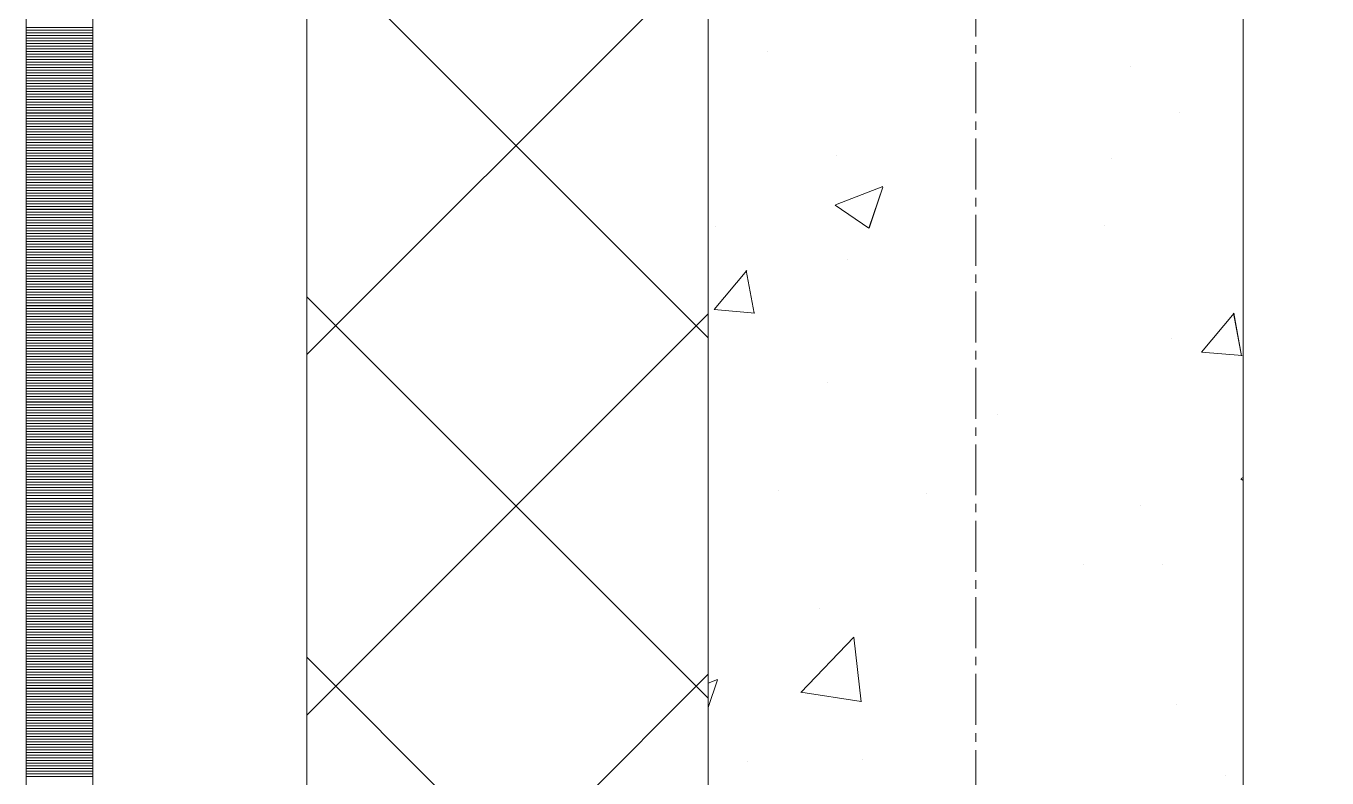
# Model space of a CAD drawing. Header units: millimetres. Extents: x 470010 to 1231400, y -134005 to 421770.
# Drawn here: x 806167.7 to 806654, y 141741.5 to 142022.5 of the extents above; entities that cross this region are included whole.
import ezdxf
from ezdxf.enums import TextEntityAlignment as Align

# ---------------------------------------------------------------- set-up
doc = ezdxf.new("R2010")
doc.units = ezdxf.units.MM
doc.linetypes.add('CENTER2', pattern=[28.575, 19.05, -3.175, 3.175, -3.175])
doc.linetypes.add('DASHED', pattern=[19.05, 12.7, -6.35])
doc.layers.get('Defpoints').update_dxf_attribs({"color": 140})
doc.layers.add('АР_Делит', color=120, linetype='Continuous', lineweight=0, plot=False)
for name, color, linetype, lineweight in [('АР_Стены ПЕНОблок', 52, 'Continuous', 20), ('АР_Тонкая', 254, 'Continuous', 5), ('АР_Утеплитель', 31, 'Continuous', 0), ('АР_Штриховка', 8, 'Continuous', 0)]:
    doc.layers.add(name, color=color, linetype=linetype, lineweight=lineweight)
doc.layers.add('РД_Оси_100', color=7, linetype='Continuous', lineweight=0, true_color=0x525252)
doc.styles.add('style1', font='ARIALN.TTF')

# ---------------------------------------------------------------- blocks, each defined once
blk = doc.blocks.new('СОШ_2200_АР_ОСИ_М100_28.05.24')
at = {"layer": 'АР_Делит', "color": 251, "linetype": 'DASHED', "true_color": 0x636466}
blk.add_lwpolyline([(114955, 135155), (114955, -355), (93595.036, -355), (93595.036, 13855), (94145, 13855), (94145, 68320), (66055, 68320), (66055, 13857.73), (83455, 13857.73), (83455, -355), (45245, -355), (45245, 13145), (44695, 13145), (44695, 26755), (45245, 26755), (45245, 68320), (20455, 68320), (20455, 26755), (27955, 26755), (27955, 13145), (-355, 13145), (-355, 100855)], dxfattribs=at)
at = {"layer": 'РД_Оси_100', "color": 251, "linetype": 'CENTER2', "true_color": 0x636466}
blk.add_line((0, -6155), (0, 139938.679), dxfattribs=at)
blk = doc.blocks.new('A$C9108343f')
at = {"layer": 'АР_Стены ПЕНОблок', "color": 18, "linetype": 'Continuous', "lineweight": 20, "true_color": 0x000000}
for p, q in [((140704.09, 313879.49), (140704.09, 237679.49)), ((140904.09, 237679.49), (140904.09, 313879.49))]:
    blk.add_line(p, q, dxfattribs=at)
at = {"layer": 'АР_Тонкая', "color": 18, "linetype": 'Continuous', "lineweight": 5, "true_color": 0x000000}
for p, q in [((140449.09, 313879.49), (140449.09, 237679.49)), ((140474.09, 313879.49), (140474.09, 237679.49)), ((140474.09, 237679.49), (140474.09, 313879.49)), ((140554.09, 237679.49), (140554.09, 313879.49))]:
    blk.add_line(p, q, dxfattribs=at)
at = {"layer": 'АР_Утеплитель', "color": 18, "linetype": 'Continuous', "lineweight": 0, "true_color": 0x000000}
for p, q in [((140554.09, 313879.49), (140554.09, 237679.49)), ((140704.09, 237679.49), (140704.09, 313879.49))]:
    blk.add_line(p, q, dxfattribs=at)
at = {"layer": 'АР_Штриховка', "color": 18, "linetype": 'Continuous', "lineweight": 0, "true_color": 0x000000}
for p, q in [((140704.09, 242272.23), (140554.09, 242422.23)), ((140554.09, 242265.95), (140704.09, 242415.95)), ((140449.09, 242388.24), (140474.09, 242388.24)), ((140449.09, 242387.24), (140474.09, 242387.24)), ((140449.09, 242386.24), (140474.09, 242386.24)), ((140449.09, 242385.24), (140474.09, 242385.24)), ((140449.09, 242384.24), (140474.09, 242384.24)), ((140449.09, 242383.24), (140474.09, 242383.24)), ((140449.09, 242382.24), (140474.09, 242382.24)), ((140449.09, 242381.24), (140474.09, 242381.24)), ((140449.09, 242380.24), (140474.09, 242380.24)), ((140449.09, 242379.24), (140474.09, 242379.24)), ((140449.09, 242378.24), (140474.09, 242378.24)), ((140726.16, 242379.19), (140726.16, 242379.19)), ((140449.09, 242377.24), (140474.09, 242377.24)), ((140449.09, 242376.24), (140474.09, 242376.24)), ((140449.09, 242375.24), (140474.09, 242375.24)), ((140449.09, 242374.24), (140474.09, 242374.24)), ((140449.09, 242373.24), (140474.09, 242373.24)), ((140861.75, 242373.46), (140861.75, 242373.46)), ((140449.09, 242372.24), (140474.09, 242372.24)), ((140449.09, 242371.24), (140474.09, 242371.24)), ((140449.09, 242370.24), (140474.09, 242370.24)), ((140449.09, 242369.24), (140474.09, 242369.24)), ((140449.09, 242368.24), (140474.09, 242368.24)), ((140449.09, 242367.24), (140474.09, 242367.24)), ((140449.09, 242366.24), (140474.09, 242366.24)), ((140449.09, 242365.24), (140474.09, 242365.24)), ((140449.09, 242364.24), (140474.09, 242364.24)), ((140449.09, 242363.24), (140474.09, 242363.24)), ((140449.09, 242362.24), (140474.09, 242362.24)), ((140449.09, 242361.24), (140474.09, 242361.24)), ((140449.09, 242360.24), (140474.09, 242360.24)), ((140449.09, 242359.24), (140474.09, 242359.24)), ((140449.09, 242358.24), (140474.09, 242358.24)), ((140449.09, 242357.24), (140474.09, 242357.24)), ((140449.09, 242356.24), (140474.09, 242356.24)), ((140449.09, 242355.24), (140474.09, 242355.24)), ((140449.09, 242354.24), (140474.09, 242354.24)), ((140880.19, 242356.46), (140880.19, 242356.46)), ((140449.09, 242353.24), (140474.09, 242353.24)), ((140449.09, 242352.24), (140474.09, 242352.24)), ((140449.09, 242351.24), (140474.09, 242351.24)), ((140449.09, 242350.24), (140474.09, 242350.24)), ((140449.09, 242349.24), (140474.09, 242349.24)), ((140449.09, 242348.24), (140474.09, 242348.24)), ((140449.09, 242347.24), (140474.09, 242347.24)), ((140449.09, 242346.24), (140474.09, 242346.24)), ((140449.09, 242345.24), (140474.09, 242345.24)), ((140449.09, 242344.24), (140474.09, 242344.24)), ((140449.09, 242343.24), (140474.09, 242343.24)), ((140449.09, 242342.24), (140474.09, 242342.24)), ((140449.09, 242341.24), (140474.09, 242341.24)), ((140449.09, 242340.24), (140474.09, 242340.24)), ((140449.09, 242339.24), (140474.09, 242339.24)), ((140751.89, 242340.2), (140751.89, 242340.2)), ((140854.96, 242339.2), (140854.96, 242339.2)), ((140449.09, 242338.24), (140474.09, 242338.24)), ((140449.09, 242337.24), (140474.09, 242337.24)), ((140449.09, 242336.24), (140474.09, 242336.24)), ((140449.09, 242335.24), (140474.09, 242335.24)), ((140449.09, 242334.24), (140474.09, 242334.24)), ((140449.09, 242333.24), (140474.09, 242333.24)), ((140449.09, 242332.24), (140474.09, 242332.24)), ((140449.09, 242331.24), (140474.09, 242331.24)), ((140449.09, 242330.24), (140474.09, 242330.24)), ((140449.09, 242329.24), (140474.09, 242329.24)), ((140449.09, 242328.24), (140474.09, 242328.24)), ((140449.09, 242327.24), (140474.09, 242327.24)), ((140449.09, 242326.24), (140474.09, 242326.24)), ((140449.09, 242325.24), (140474.09, 242325.24)), ((140449.09, 242324.24), (140474.09, 242324.24)), ((140751.63, 242321.93), (140769.41, 242328.75)), ((140764.19, 242313.22), (140769.34, 242328.57)), ((140449.09, 242323.24), (140474.09, 242323.24)), ((140449.09, 242322.24), (140474.09, 242322.24)), ((140449.09, 242321.24), (140474.09, 242321.24)), ((140449.09, 242320.24), (140474.09, 242320.24)), ((140751.55, 242321.75), (140764.18, 242313.23)), ((140449.09, 242319.24), (140474.09, 242319.24)), ((140449.09, 242318.24), (140474.09, 242318.24)), ((140449.09, 242317.24), (140474.09, 242317.24)), ((140449.09, 242316.24), (140474.09, 242316.24)), ((140449.09, 242315.24), (140474.09, 242315.24)), ((140449.09, 242314.24), (140474.09, 242314.24)), ((140449.09, 242313.24), (140474.09, 242313.24)), ((140449.09, 242312.24), (140474.09, 242312.24)), ((140449.09, 242311.24), (140474.09, 242311.24)), ((140449.09, 242310.24), (140474.09, 242310.24)), ((140706.83, 242313.77), (140706.83, 242313.77)), ((140852.33, 242314.33), (140852.33, 242314.33)), ((140449.09, 242309.24), (140474.09, 242309.24)), ((140449.09, 242308.24), (140474.09, 242308.24)), ((140449.09, 242307.24), (140474.09, 242307.24)), ((140449.09, 242306.24), (140474.09, 242306.24)), ((140449.09, 242305.24), (140474.09, 242305.24)), ((140449.09, 242304.24), (140474.09, 242304.24)), ((140449.09, 242303.24), (140474.09, 242303.24)), ((140449.09, 242302.24), (140474.09, 242302.24)), ((140449.09, 242301.24), (140474.09, 242301.24)), ((140449.09, 242300.24), (140474.09, 242300.24)), ((140756.13, 242301.66), (140756.13, 242301.66)), ((140449.09, 242299.24), (140474.09, 242299.24)), ((140449.09, 242298.24), (140474.09, 242298.24)), ((140449.09, 242297.24), (140474.09, 242297.24)), ((140449.09, 242296.24), (140474.09, 242296.24)), ((140449.09, 242295.24), (140474.09, 242295.24)), ((140706.31, 242282.84), (140718.55, 242297.43)), ((140721.25, 242281.45), (140718.31, 242297.37)), ((140449.09, 242294.24), (140474.09, 242294.24)), ((140449.09, 242293.24), (140474.09, 242293.24)), ((140449.09, 242292.24), (140474.09, 242292.24)), ((140449.09, 242291.24), (140474.09, 242291.24)), ((140449.09, 242290.24), (140474.09, 242290.24)), ((140449.09, 242289.24), (140474.09, 242289.24)), ((140449.09, 242288.24), (140474.09, 242288.24)), ((140449.09, 242287.24), (140474.09, 242287.24)), ((140449.09, 242286.24), (140474.09, 242286.24)), ((140704.09, 242137.53), (140554.09, 242287.53)), ((140449.09, 242285.24), (140474.09, 242285.24)), ((140449.09, 242284.24), (140474.09, 242284.24)), ((140449.09, 242283.24), (140474.09, 242283.24)), ((140449.09, 242282.24), (140474.09, 242282.24)), ((140449.09, 242281.24), (140474.09, 242281.24)), ((140554.09, 242131.24), (140704.09, 242281.24)), ((140706.31, 242282.83), (140721.49, 242281.5)), ((140888.49, 242266.9), (140900.74, 242281.49)), ((140903.43, 242265.51), (140900.5, 242281.44)), ((140449.09, 242280.24), (140474.09, 242280.24)), ((140449.09, 242279.24), (140474.09, 242279.24)), ((140449.09, 242278.24), (140474.09, 242278.24)), ((140449.09, 242277.24), (140474.09, 242277.24)), ((140449.09, 242276.24), (140474.09, 242276.24)), ((140449.09, 242275.24), (140474.09, 242275.24)), ((140449.09, 242274.24), (140474.09, 242274.24)), ((140449.09, 242273.24), (140474.09, 242273.24)), ((140449.09, 242272.24), (140474.09, 242272.24)), ((140449.09, 242271.24), (140474.09, 242271.24)), ((140877.1, 242271.9), (140877.1, 242271.9)), ((140449.09, 242270.24), (140474.09, 242270.24)), ((140449.09, 242269.24), (140474.09, 242269.24)), ((140449.09, 242268.24), (140474.09, 242268.24)), ((140449.09, 242267.24), (140474.09, 242267.24)), ((140449.09, 242266.24), (140474.09, 242266.24)), ((140888.49, 242266.89), (140903.67, 242265.56)), ((140449.09, 242265.24), (140474.09, 242265.24)), ((140449.09, 242264.24), (140474.09, 242264.24)), ((140449.09, 242263.24), (140474.09, 242263.24)), ((140449.09, 242262.24), (140474.09, 242262.24)), ((140449.09, 242261.24), (140474.09, 242261.24)), ((140449.09, 242260.24), (140474.09, 242260.24)), ((140449.09, 242259.24), (140474.09, 242259.24)), ((140449.09, 242258.24), (140474.09, 242258.24)), ((140449.09, 242257.24), (140474.09, 242257.24)), ((140449.09, 242256.24), (140474.09, 242256.24)), ((140449.09, 242255.24), (140474.09, 242255.24)), ((140449.09, 242254.24), (140474.09, 242254.24)), ((140449.09, 242253.24), (140474.09, 242253.24)), ((140449.09, 242252.24), (140474.09, 242252.24)), ((140748.8, 242255.64), (140748.8, 242255.64)), ((140449.09, 242251.24), (140474.09, 242251.24)), ((140449.09, 242250.24), (140474.09, 242250.24)), ((140449.09, 242249.24), (140474.09, 242249.24)), ((140449.09, 242248.24), (140474.09, 242248.24)), ((140449.09, 242247.24), (140474.09, 242247.24)), ((140449.09, 242246.24), (140474.09, 242246.24)), ((140449.09, 242245.24), (140474.09, 242245.24)), ((140449.09, 242244.24), (140474.09, 242244.24)), ((140449.09, 242243.24), (140474.09, 242243.24)), ((140449.09, 242242.24), (140474.09, 242242.24)), ((140812.29, 242243.67), (140812.29, 242243.67)), ((140449.09, 242241.24), (140474.09, 242241.24)), ((140449.09, 242240.24), (140474.09, 242240.24)), ((140449.09, 242239.24), (140474.09, 242239.24)), ((140449.09, 242238.24), (140474.09, 242238.24)), ((140449.09, 242237.24), (140474.09, 242237.24)), ((140449.09, 242236.24), (140474.09, 242236.24)), ((140449.09, 242235.24), (140474.09, 242235.24)), ((140449.09, 242234.24), (140474.09, 242234.24)), ((140449.09, 242233.24), (140474.09, 242233.24)), ((140449.09, 242232.24), (140474.09, 242232.24)), ((140449.09, 242231.24), (140474.09, 242231.24)), ((140449.09, 242230.24), (140474.09, 242230.24)), ((140449.09, 242229.24), (140474.09, 242229.24)), ((140449.09, 242228.24), (140474.09, 242228.24)), ((140449.09, 242227.24), (140474.09, 242227.24)), ((140449.09, 242226.24), (140474.09, 242226.24)), ((140449.09, 242225.24), (140474.09, 242225.24)), ((140449.09, 242224.24), (140474.09, 242224.24)), ((140449.09, 242223.24), (140474.09, 242223.24)), ((140449.09, 242222.24), (140474.09, 242222.24)), ((140449.09, 242221.24), (140474.09, 242221.24)), ((140449.09, 242220.24), (140474.09, 242220.24)), ((140449.09, 242219.24), (140474.09, 242219.24)), ((140449.09, 242218.24), (140474.09, 242218.24)), ((140449.09, 242217.24), (140474.09, 242217.24)), ((140903.16, 242219.48), (140904.09, 242218.85)), ((140903.24, 242219.66), (140904.09, 242219.99)), ((140449.09, 242216.24), (140474.09, 242216.24)), ((140449.09, 242215.24), (140474.09, 242215.24)), ((140449.09, 242214.24), (140474.09, 242214.24)), ((140449.09, 242213.24), (140474.09, 242213.24)), ((140730.25, 242215.28), (140730.25, 242215.28)), ((140785.51, 242214.15), (140785.51, 242214.15)), ((140449.09, 242212.24), (140474.09, 242212.24)), ((140449.09, 242211.24), (140474.09, 242211.24)), ((140449.09, 242210.24), (140474.09, 242210.24)), ((140449.09, 242209.24), (140474.09, 242209.24)), ((140449.09, 242208.24), (140474.09, 242208.24)), ((140865.84, 242209.55), (140865.84, 242209.55)), ((140449.09, 242207.24), (140474.09, 242207.24)), ((140449.09, 242206.24), (140474.09, 242206.24)), ((140449.09, 242205.24), (140474.09, 242205.24)), ((140449.09, 242204.24), (140474.09, 242204.24)), ((140449.09, 242203.24), (140474.09, 242203.24)), ((140449.09, 242202.24), (140474.09, 242202.24)), ((140449.09, 242201.24), (140474.09, 242201.24)), ((140449.09, 242200.24), (140474.09, 242200.24)), ((140449.09, 242199.24), (140474.09, 242199.24)), ((140449.09, 242198.24), (140474.09, 242198.24)), ((140449.09, 242197.24), (140474.09, 242197.24)), ((140449.09, 242196.24), (140474.09, 242196.24)), ((140449.09, 242195.24), (140474.09, 242195.24)), ((140449.09, 242194.24), (140474.09, 242194.24)), ((140449.09, 242193.24), (140474.09, 242193.24)), ((140449.09, 242192.24), (140474.09, 242192.24)), ((140449.09, 242191.24), (140474.09, 242191.24)), ((140449.09, 242190.24), (140474.09, 242190.24)), ((140449.09, 242189.24), (140474.09, 242189.24)), ((140449.09, 242188.24), (140474.09, 242188.24)), ((140449.09, 242187.24), (140474.09, 242187.24)), ((140449.09, 242186.24), (140474.09, 242186.24)), ((140449.09, 242185.24), (140474.09, 242185.24)), ((140449.09, 242184.24), (140474.09, 242184.24)), ((140449.09, 242183.24), (140474.09, 242183.24)), ((140844.47, 242187.64), (140844.47, 242187.64)), ((140874.01, 242187.35), (140874.01, 242187.35)), ((140449.09, 242182.24), (140474.09, 242182.24)), ((140449.09, 242181.24), (140474.09, 242181.24)), ((140449.09, 242180.24), (140474.09, 242180.24)), ((140449.09, 242179.24), (140474.09, 242179.24)), ((140449.09, 242178.24), (140474.09, 242178.24)), ((140449.09, 242177.24), (140474.09, 242177.24)), ((140449.09, 242176.24), (140474.09, 242176.24)), ((140449.09, 242175.24), (140474.09, 242175.24)), ((140449.09, 242174.24), (140474.09, 242174.24)), ((140449.09, 242173.24), (140474.09, 242173.24)), ((140449.09, 242172.24), (140474.09, 242172.24)), ((140449.09, 242171.24), (140474.09, 242171.24)), ((140449.09, 242170.24), (140474.09, 242170.24)), ((140449.09, 242169.24), (140474.09, 242169.24)), ((140745.71, 242171.09), (140745.71, 242171.09)), ((140449.09, 242168.24), (140474.09, 242168.24)), ((140449.09, 242167.24), (140474.09, 242167.24)), ((140449.09, 242166.24), (140474.09, 242166.24)), ((140449.09, 242165.24), (140474.09, 242165.24)), ((140449.09, 242164.24), (140474.09, 242164.24)), ((140449.09, 242163.24), (140474.09, 242163.24)), ((140449.09, 242162.24), (140474.09, 242162.24)), ((140449.09, 242161.24), (140474.09, 242161.24)), ((140449.09, 242160.24), (140474.09, 242160.24)), ((140449.09, 242159.24), (140474.09, 242159.24)), ((140738.75, 242139.71), (140758.53, 242160.33)), ((140761.29, 242136.2), (140758.49, 242160.32)), ((140449.09, 242158.24), (140474.09, 242158.24)), ((140449.09, 242157.24), (140474.09, 242157.24)), ((140449.09, 242156.24), (140474.09, 242156.24)), ((140449.09, 242155.24), (140474.09, 242155.24)), ((140449.09, 242154.24), (140474.09, 242154.24)), ((140449.09, 242153.24), (140474.09, 242153.24)), ((140449.09, 242152.24), (140474.09, 242152.24)), ((140449.09, 242151.24), (140474.09, 242151.24)), ((140449.09, 242150.24), (140474.09, 242150.24)), ((140449.09, 242149.24), (140474.09, 242149.24)), ((140704.09, 242002.83), (140554.09, 242152.83)), ((140449.09, 242148.24), (140474.09, 242148.24)), ((140449.09, 242147.24), (140474.09, 242147.24)), ((140449.09, 242146.24), (140474.09, 242146.24)), ((140449.09, 242145.24), (140474.09, 242145.24)), ((140554.09, 241996.54), (140704.09, 242146.54)), ((140704.09, 242143.22), (140707.61, 242144.57)), ((140704.09, 242134.13), (140707.53, 242144.39)), ((140449.09, 242144.24), (140474.09, 242144.24)), ((140449.09, 242143.24), (140474.09, 242143.24)), ((140449.09, 242142.24), (140474.09, 242142.24)), ((140449.09, 242141.24), (140474.09, 242141.24)), ((140449.09, 242140.24), (140474.09, 242140.24)), ((140738.72, 242139.78), (140761.31, 242136.27)), ((140449.09, 242139.24), (140474.09, 242139.24)), ((140449.09, 242138.24), (140474.09, 242138.24)), ((140449.09, 242137.24), (140474.09, 242137.24)), ((140449.09, 242136.24), (140474.09, 242136.24)), ((140449.09, 242135.24), (140474.09, 242135.24)), ((140879.1, 242135.08), (140879.1, 242135.08)), ((140449.09, 242134.24), (140474.09, 242134.24)), ((140449.09, 242133.24), (140474.09, 242133.24)), ((140449.09, 242132.24), (140474.09, 242132.24)), ((140449.09, 242131.24), (140474.09, 242131.24)), ((140449.09, 242130.24), (140474.09, 242130.24)), ((140449.09, 242129.24), (140474.09, 242129.24)), ((140449.09, 242128.24), (140474.09, 242128.24)), ((140449.09, 242127.24), (140474.09, 242127.24)), ((140449.09, 242126.24), (140474.09, 242126.24)), ((140449.09, 242125.24), (140474.09, 242125.24)), ((140449.09, 242124.24), (140474.09, 242124.24)), ((140449.09, 242123.24), (140474.09, 242123.24)), ((140449.09, 242122.24), (140474.09, 242122.24)), ((140449.09, 242121.24), (140474.09, 242121.24)), ((140449.09, 242120.24), (140474.09, 242120.24)), ((140449.09, 242119.24), (140474.09, 242119.24)), ((140449.09, 242118.24), (140474.09, 242118.24)), ((140449.09, 242117.24), (140474.09, 242117.24)), ((140449.09, 242116.24), (140474.09, 242116.24)), ((140449.09, 242115.24), (140474.09, 242115.24)), ((140449.09, 242114.24), (140474.09, 242114.24)), ((140449.09, 242113.24), (140474.09, 242113.24)), ((140449.09, 242112.24), (140474.09, 242112.24)), ((140449.09, 242111.24), (140474.09, 242111.24)), ((140449.09, 242110.24), (140474.09, 242110.24)), ((140718.69, 242113.97), (140718.69, 242113.97)), ((140761.75, 242114.56), (140761.75, 242114.56)), ((140449.09, 242109.24), (140474.09, 242109.24)), ((140449.09, 242108.24), (140474.09, 242108.24)), ((140897.34, 242108.83), (140897.34, 242108.83))]:
    blk.add_line(p, q, dxfattribs=at)
at = {"layer": 'РД_Оси_100'}
blk.add_blockref('СОШ_2200_АР_ОСИ_М100_28.05.24', (140804.09, 223079.49), dxfattribs=at)
at = {"layer": 'Defpoints', "color": 18, "true_color": 0x000000, "style": 'style1'}
for p in [(143949.34, 316089.12), (143974.98, 281639.5), (143890.4, 273244.71), (143839.99, 264276.81), (143967.75, 254892.38), (12251.96, 104178.14), (12382.58, 96023.14)]:
    blk.add_attdef('АР-ПОМЕЩЕНИЕ:НАИМЕНОВАНИЕ', text='', height=100, dxfattribs=at).set_placement(p, align=Align.MIDDLE)
at = {"layer": 'Defpoints', "color": 18, "true_color": 0x000000, "style": 'style1', "flags": 8}
for p in [(143951.3, 279099.09), (143848.34, 269251.11), (143875.33, 260094.25), (144049.74, 250824.7), (163419.28, 238153.36), (155897.46, 237965.97), (183037.2, 237965.97), (143342.94, 237876.19)]:
    blk.add_attdef('АР-ПОМЕЩЕНИЕ:НАИМЕНОВАНИЕ', text='', height=100, dxfattribs=at).set_placement(p, align=Align.MIDDLE)

msp = doc.modelspace()

# ---------------------------------------------------------------- linework, layer by layer
at = {"layer": 'АР_Стены ПЕНОблок', "color": 18, "linetype": 'Continuous', "lineweight": 20, "true_color": 0x000000}
for p, q in [((806422.706, 213513.251), (806422.706, 137313.251)), ((806622.706, 137313.251), (806622.706, 213513.251))]:
    msp.add_line(p, q, dxfattribs=at)
at = {"layer": 'АР_Тонкая', "color": 18, "linetype": 'Continuous', "lineweight": 5, "true_color": 0x000000}
for p, q in [((806167.706, 213513.251), (806167.706, 137313.251)), ((806192.706, 213513.251), (806192.706, 137313.251)), ((806192.706, 137313.251), (806192.706, 213513.251)), ((806272.706, 137313.251), (806272.706, 213513.251))]:
    msp.add_line(p, q, dxfattribs=at)
at = {"layer": 'АР_Утеплитель', "color": 18, "linetype": 'Continuous', "lineweight": 0, "true_color": 0x000000}
for p, q in [((806272.706, 213513.251), (806272.706, 137313.251)), ((806422.706, 137313.251), (806422.706, 213513.251))]:
    msp.add_line(p, q, dxfattribs=at)
at = {"layer": 'АР_Штриховка', "color": 18, "linetype": 'Continuous', "lineweight": 0, "true_color": 0x000000}
for p, q in [((806422.706, 141905.993), (806272.706, 142055.993)), ((806272.706, 141899.706), (806422.706, 142049.706)), ((806167.706, 142022), (806192.706, 142022)), ((806167.706, 142021), (806192.706, 142021)), ((806167.706, 142020), (806192.706, 142020)), ((806167.706, 142019), (806192.706, 142019)), ((806167.706, 142018), (806192.706, 142018)), ((806167.706, 142017), (806192.706, 142017)), ((806167.706, 142016), (806192.706, 142016)), ((806167.706, 142015), (806192.706, 142015)), ((806167.706, 142014), (806192.706, 142014)), ((806167.706, 142013), (806192.706, 142013)), ((806167.706, 142012), (806192.706, 142012)), ((806167.706, 142011), (806192.706, 142011)), ((806167.706, 142010), (806192.706, 142010)), ((806167.706, 142009), (806192.706, 142009)), ((806167.706, 142008), (806192.706, 142008)), ((806167.706, 142007), (806192.706, 142007)), ((806167.706, 142006), (806192.706, 142006)), ((806167.706, 142005), (806192.706, 142005)), ((806167.706, 142004), (806192.706, 142004)), ((806167.706, 142003), (806192.706, 142003)), ((806167.706, 142002), (806192.706, 142002)), ((806167.706, 142001), (806192.706, 142001)), ((806167.706, 142000), (806192.706, 142000)), ((806167.706, 141999), (806192.706, 141999)), ((806167.706, 141998), (806192.706, 141998)), ((806167.706, 141997), (806192.706, 141997)), ((806167.706, 141996), (806192.706, 141996)), ((806167.706, 141995), (806192.706, 141995)), ((806167.706, 141994), (806192.706, 141994)), ((806167.706, 141993), (806192.706, 141993)), ((806167.706, 141992), (806192.706, 141992)), ((806167.706, 141991), (806192.706, 141991)), ((806167.706, 141990), (806192.706, 141990)), ((806167.706, 141989), (806192.706, 141989)), ((806167.706, 141988), (806192.706, 141988)), ((806167.706, 141987), (806192.706, 141987)), ((806167.706, 141986), (806192.706, 141986)), ((806167.706, 141985), (806192.706, 141985)), ((806167.706, 141984), (806192.706, 141984)), ((806167.706, 141983), (806192.706, 141983)), ((806167.706, 141982), (806192.706, 141982)), ((806167.706, 141981), (806192.706, 141981)), ((806167.706, 141980), (806192.706, 141980)), ((806167.706, 141979), (806192.706, 141979)), ((806167.706, 141978), (806192.706, 141978)), ((806167.706, 141977), (806192.706, 141977)), ((806167.706, 141976), (806192.706, 141976)), ((806167.706, 141975), (806192.706, 141975)), ((806167.706, 141974), (806192.706, 141974)), ((806167.706, 141973), (806192.706, 141973)), ((806167.706, 141972), (806192.706, 141972)), ((806167.706, 141971), (806192.706, 141971)), ((806167.706, 141970), (806192.706, 141970)), ((806167.706, 141969), (806192.706, 141969)), ((806167.706, 141968), (806192.706, 141968)), ((806167.706, 141967), (806192.706, 141967)), ((806167.706, 141966), (806192.706, 141966)), ((806167.706, 141965), (806192.706, 141965)), ((806167.706, 141964), (806192.706, 141964)), ((806167.706, 141963), (806192.706, 141963)), ((806167.706, 141962), (806192.706, 141962)), ((806167.706, 141961), (806192.706, 141961)), ((806470.239, 141955.685), (806488.024, 141962.512)), ((806482.798, 141946.982), (806487.948, 141962.331)), ((806167.706, 141960), (806192.706, 141960)), ((806167.706, 141959), (806192.706, 141959)), ((806167.706, 141958), (806192.706, 141958)), ((806167.706, 141957), (806192.706, 141957)), ((806167.706, 141956), (806192.706, 141956)), ((806167.706, 141955), (806192.706, 141955)), ((806167.706, 141954), (806192.706, 141954)), ((806167.706, 141953), (806192.706, 141953)), ((806167.706, 141952), (806192.706, 141952)), ((806167.706, 141951), (806192.706, 141951)), ((806470.158, 141955.505), (806482.792, 141946.983)), ((806167.706, 141950), (806192.706, 141950)), ((806167.706, 141949), (806192.706, 141949)), ((806167.706, 141948), (806192.706, 141948)), ((806167.706, 141947), (806192.706, 141947)), ((806167.706, 141946), (806192.706, 141946)), ((806167.706, 141945), (806192.706, 141945)), ((806167.706, 141944), (806192.706, 141944)), ((806167.706, 141943), (806192.706, 141943)), ((806167.706, 141942), (806192.706, 141942)), ((806167.706, 141941), (806192.706, 141941)), ((806167.706, 141940), (806192.706, 141940)), ((806167.706, 141939), (806192.706, 141939)), ((806167.706, 141938), (806192.706, 141938)), ((806167.706, 141937), (806192.706, 141937)), ((806167.706, 141936), (806192.706, 141936)), ((806167.706, 141935), (806192.706, 141935)), ((806167.706, 141934), (806192.706, 141934)), ((806167.706, 141933), (806192.706, 141933)), ((806167.706, 141932), (806192.706, 141932)), ((806167.706, 141931), (806192.706, 141931)), ((806167.706, 141930), (806192.706, 141930)), ((806167.706, 141929), (806192.706, 141929)), ((806167.706, 141928), (806192.706, 141928)), ((806167.706, 141927), (806192.706, 141927)), ((806424.921, 141916.594), (806437.166, 141931.187)), ((806439.86, 141915.211), (806436.923, 141931.132)), ((806167.706, 141926), (806192.706, 141926)), ((806167.706, 141925), (806192.706, 141925)), ((806167.706, 141924), (806192.706, 141924)), ((806167.706, 141923), (806192.706, 141923)), ((806167.706, 141922), (806192.706, 141922)), ((806167.706, 141921), (806192.706, 141921)), ((806167.706, 141920), (806192.706, 141920)), ((806167.706, 141919), (806192.706, 141919)), ((806167.706, 141918), (806192.706, 141918)), ((806167.706, 141917), (806192.706, 141917)), ((806422.706, 141771.289), (806272.706, 141921.289)), ((806167.706, 141916), (806192.706, 141916)), ((806167.706, 141915), (806192.706, 141915)), ((806167.706, 141914), (806192.706, 141914)), ((806167.706, 141913), (806192.706, 141913)), ((806167.706, 141912), (806192.706, 141912)), ((806272.706, 141765.002), (806422.706, 141915.002)), ((806424.92, 141916.584), (806440.102, 141915.256)), ((806607.105, 141900.654), (806619.35, 141915.248)), ((806622.044, 141899.271), (806619.107, 141915.193)), ((806167.706, 141911), (806192.706, 141911)), ((806167.706, 141910), (806192.706, 141910)), ((806167.706, 141909), (806192.706, 141909)), ((806167.706, 141908), (806192.706, 141908)), ((806167.706, 141907), (806192.706, 141907)), ((806167.706, 141906), (806192.706, 141906)), ((806167.706, 141905), (806192.706, 141905)), ((806167.706, 141904), (806192.706, 141904)), ((806167.706, 141903), (806192.706, 141903)), ((806167.706, 141902), (806192.706, 141902)), ((806167.706, 141901), (806192.706, 141901)), ((806167.706, 141900), (806192.706, 141900)), ((806167.706, 141899), (806192.706, 141899)), ((806167.706, 141898), (806192.706, 141898)), ((806607.104, 141900.645), (806622.286, 141899.316)), ((806167.706, 141897), (806192.706, 141897)), ((806167.706, 141896), (806192.706, 141896)), ((806167.706, 141895), (806192.706, 141895)), ((806167.706, 141894), (806192.706, 141894)), ((806167.706, 141893), (806192.706, 141893)), ((806167.706, 141892), (806192.706, 141892)), ((806167.706, 141891), (806192.706, 141891)), ((806167.706, 141890), (806192.706, 141890)), ((806167.706, 141889), (806192.706, 141889)), ((806167.706, 141888), (806192.706, 141888)), ((806167.706, 141887), (806192.706, 141887)), ((806167.706, 141886), (806192.706, 141886)), ((806167.706, 141885), (806192.706, 141885)), ((806167.706, 141884), (806192.706, 141884)), ((806167.706, 141883), (806192.706, 141883)), ((806167.706, 141882), (806192.706, 141882)), ((806167.706, 141881), (806192.706, 141881)), ((806167.706, 141880), (806192.706, 141880)), ((806167.706, 141879), (806192.706, 141879)), ((806167.706, 141878), (806192.706, 141878)), ((806167.706, 141877), (806192.706, 141877)), ((806167.706, 141876), (806192.706, 141876)), ((806167.706, 141875), (806192.706, 141875)), ((806167.706, 141874), (806192.706, 141874)), ((806167.706, 141873), (806192.706, 141873)), ((806167.706, 141872), (806192.706, 141872)), ((806167.706, 141871), (806192.706, 141871)), ((806167.706, 141870), (806192.706, 141870)), ((806167.706, 141869), (806192.706, 141869)), ((806167.706, 141868), (806192.706, 141868)), ((806167.706, 141867), (806192.706, 141867)), ((806167.706, 141866), (806192.706, 141866)), ((806167.706, 141865), (806192.706, 141865)), ((806167.706, 141864), (806192.706, 141864)), ((806167.706, 141863), (806192.706, 141863)), ((806167.706, 141862), (806192.706, 141862)), ((806167.706, 141861), (806192.706, 141861)), ((806167.706, 141860), (806192.706, 141860)), ((806167.706, 141859), (806192.706, 141859)), ((806167.706, 141858), (806192.706, 141858)), ((806167.706, 141857), (806192.706, 141857)), ((806167.706, 141856), (806192.706, 141856)), ((806167.706, 141855), (806192.706, 141855)), ((806167.706, 141854), (806192.706, 141854)), ((806621.854, 141853.42), (806622.706, 141853.747)), ((806167.706, 141853), (806192.706, 141853)), ((806167.706, 141852), (806192.706, 141852)), ((806167.706, 141851), (806192.706, 141851)), ((806167.706, 141850), (806192.706, 141850)), ((806167.706, 141849), (806192.706, 141849)), ((806621.772, 141853.24), (806622.706, 141852.61)), ((806167.706, 141848), (806192.706, 141848)), ((806167.706, 141847), (806192.706, 141847)), ((806167.706, 141846), (806192.706, 141846)), ((806167.706, 141845), (806192.706, 141845)), ((806167.706, 141844), (806192.706, 141844)), ((806167.706, 141843), (806192.706, 141843)), ((806167.706, 141842), (806192.706, 141842)), ((806167.706, 141841), (806192.706, 141841)), ((806167.706, 141840), (806192.706, 141840)), ((806167.706, 141839), (806192.706, 141839)), ((806167.706, 141838), (806192.706, 141838)), ((806167.706, 141837), (806192.706, 141837)), ((806167.706, 141836), (806192.706, 141836)), ((806167.706, 141835), (806192.706, 141835)), ((806167.706, 141834), (806192.706, 141834)), ((806167.706, 141833), (806192.706, 141833)), ((806167.706, 141832), (806192.706, 141832)), ((806167.706, 141831), (806192.706, 141831)), ((806167.706, 141830), (806192.706, 141830)), ((806167.706, 141829), (806192.706, 141829)), ((806167.706, 141828), (806192.706, 141828)), ((806167.706, 141827), (806192.706, 141827)), ((806167.706, 141826), (806192.706, 141826)), ((806167.706, 141825), (806192.706, 141825)), ((806167.706, 141824), (806192.706, 141824)), ((806167.706, 141823), (806192.706, 141823)), ((806167.706, 141822), (806192.706, 141822)), ((806167.706, 141821), (806192.706, 141821)), ((806167.706, 141820), (806192.706, 141820)), ((806167.706, 141819), (806192.706, 141819)), ((806167.706, 141818), (806192.706, 141818)), ((806167.706, 141817), (806192.706, 141817)), ((806167.706, 141816), (806192.706, 141816)), ((806167.706, 141815), (806192.706, 141815)), ((806167.706, 141814), (806192.706, 141814)), ((806167.706, 141813), (806192.706, 141813)), ((806167.706, 141812), (806192.706, 141812)), ((806167.706, 141811), (806192.706, 141811)), ((806167.706, 141810), (806192.706, 141810)), ((806167.706, 141809), (806192.706, 141809)), ((806167.706, 141808), (806192.706, 141808)), ((806167.706, 141807), (806192.706, 141807)), ((806167.706, 141806), (806192.706, 141806)), ((806167.706, 141805), (806192.706, 141805)), ((806167.706, 141804), (806192.706, 141804)), ((806167.706, 141803), (806192.706, 141803)), ((806167.706, 141802), (806192.706, 141802)), ((806167.706, 141801), (806192.706, 141801)), ((806167.706, 141800), (806192.706, 141800)), ((806167.706, 141799), (806192.706, 141799)), ((806167.706, 141798), (806192.706, 141798)), ((806167.706, 141797), (806192.706, 141797)), ((806167.706, 141796), (806192.706, 141796)), ((806167.706, 141795), (806192.706, 141795)), ((806167.706, 141794), (806192.706, 141794)), ((806167.706, 141793), (806192.706, 141793)), ((806167.706, 141792), (806192.706, 141792)), ((806167.706, 141791), (806192.706, 141791)), ((806457.361, 141773.466), (806477.145, 141794.085)), ((806479.907, 141769.958), (806477.101, 141794.08)), ((806167.706, 141790), (806192.706, 141790)), ((806167.706, 141789), (806192.706, 141789)), ((806167.706, 141788), (806192.706, 141788)), ((806167.706, 141787), (806192.706, 141787)), ((806167.706, 141786), (806192.706, 141786)), ((806422.706, 141636.585), (806272.706, 141786.585)), ((806167.706, 141785), (806192.706, 141785)), ((806167.706, 141784), (806192.706, 141784)), ((806167.706, 141783), (806192.706, 141783)), ((806167.706, 141782), (806192.706, 141782)), ((806167.706, 141781), (806192.706, 141781)), ((806167.706, 141780), (806192.706, 141780)), ((806167.706, 141779), (806192.706, 141779)), ((806167.706, 141778), (806192.706, 141778)), ((806167.706, 141777), (806192.706, 141777)), ((806167.706, 141776), (806192.706, 141776)), ((806272.706, 141630.298), (806422.706, 141780.298)), ((806422.706, 141776.974), (806426.222, 141778.324)), ((806422.706, 141767.891), (806426.146, 141778.143)), ((806167.706, 141775), (806192.706, 141775)), ((806167.706, 141774), (806192.706, 141774)), ((806167.706, 141773), (806192.706, 141773)), ((806167.706, 141772), (806192.706, 141772)), ((806167.706, 141771), (806192.706, 141771)), ((806457.328, 141773.535), (806479.918, 141770.031)), ((806167.706, 141770), (806192.706, 141770)), ((806167.706, 141769), (806192.706, 141769)), ((806167.706, 141768), (806192.706, 141768)), ((806167.706, 141767), (806192.706, 141767)), ((806167.706, 141766), (806192.706, 141766)), ((806167.706, 141765), (806192.706, 141765)), ((806167.706, 141764), (806192.706, 141764)), ((806167.706, 141763), (806192.706, 141763)), ((806167.706, 141762), (806192.706, 141762)), ((806167.706, 141761), (806192.706, 141761)), ((806167.706, 141760), (806192.706, 141760)), ((806167.706, 141759), (806192.706, 141759)), ((806167.706, 141758), (806192.706, 141758)), ((806167.706, 141757), (806192.706, 141757)), ((806167.706, 141756), (806192.706, 141756)), ((806167.706, 141755), (806192.706, 141755)), ((806167.706, 141754), (806192.706, 141754)), ((806167.706, 141753), (806192.706, 141753)), ((806167.706, 141752), (806192.706, 141752)), ((806167.706, 141751), (806192.706, 141751)), ((806167.706, 141750), (806192.706, 141750)), ((806167.706, 141749), (806192.706, 141749)), ((806167.706, 141748), (806192.706, 141748)), ((806167.706, 141747), (806192.706, 141747)), ((806167.706, 141746), (806192.706, 141746)), ((806167.706, 141745), (806192.706, 141745)), ((806167.706, 141744), (806192.706, 141744)), ((806167.706, 141743), (806192.706, 141743)), ((806167.706, 141742), (806192.706, 141742))]:
    msp.add_line(p, q, dxfattribs=at)

# ---------------------------------------------------------------- block references
msp.add_blockref('A$C9108343f', (665718.612, -100366.242))
at = {"layer": 'РД_Оси_100'}
msp.add_blockref('СОШ_2200_АР_ОСИ_М100_28.05.24', (806522.706, 122713.251), dxfattribs=at)

doc.saveas('drawing.dxf')
